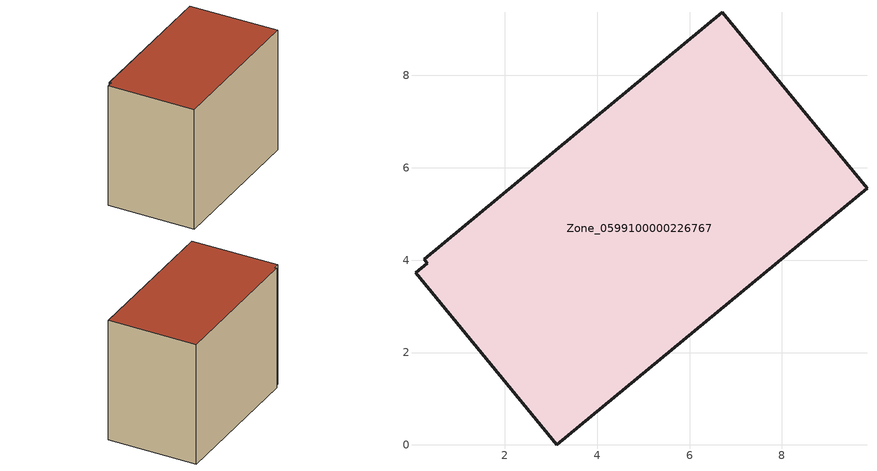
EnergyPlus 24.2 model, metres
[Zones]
Zone_0599100000226767
 floor ground (C_G): 0.07,3.72 0.32,3.93 0.26,4.02 6.71,9.37 9.84,5.56 3.13,0 z0
 wall outside (C_F): 9.84,5.56 6.71,9.37 0.26,4.02 0.32,3.93 0.07,3.72 3.13,0 9.84,5.56 z0:6.81
 roof outside (C_R): 0.32,3.93 0.07,3.72 3.13,0 9.84,5.56 6.71,9.37 0.26,4.02 z6.81
[BUILDING]
Pand.0599100000226767: North Axis=0; Terrain=City; Loads Convergence Tolerance Value=0.04; Temperature Convergence Tolerance Value=0.4; Solar Distribution=FullExterior; Maximum Number of Warmup Days=25; Minimum Number of Warmup Days=1
[Site:Location]
Rotterdam.The.Hague.AP_ZH_NLD Design_Conditions: Latitude=51.96; Longitude=4.45; Time Zone=1; Elevation=-4.5
[SITE:GROUNDTEMPERATURE:BUILDINGSURFACE]
18, 18, 18, 18, 18, 18, 18, 18, 18, 18, 18, 18
[MATERIAL] Thermal Absorptance=0.9; Solar Absorptance=0.7; Visible Absorptance=0.7
Name | Roughness | Thickness | Conductivity | Density | Specific Heat
G.TI.1946 | MediumSmooth | 0.15 | 1 | 540 | 1210
F.TI.1946 | Rough | 0.3 | 0.857143 | 1920 | 840
R.TI.1946 | MediumRough | 0.2 | 0.1 | 1500 | 1000
[CONSTRUCTION]
C_G: G.TI.1946
C_F: F.TI.1946
C_R: R.TI.1946
[ZONE]
Zone_0599100000226767: Type=1; Multiplier=1; Ceiling Height=Autocalculate; Volume=Autocalculate; Floor Area=autocalculate; Part of Total Floor Area=Yes
[ZONEINFILTRATION:DESIGNFLOWRATE]
Infil_Zone_0599100000226767: Zone or ZoneList or Space or SpaceList=Zone_0599100000226767; Schedule=AlwaysOn; Design Flow Rate Calculation Method=Flow/Area; Flow Rate per Floor Area=0.003; Constant Term Coefficient=1; Temperature Term Coefficient=0; Velocity Term Coefficient=0; Velocity Squared Term Coefficient=0
[HVACTEMPLATE:ZONE:IDEALLOADSAIRSYSTEM]
Zone_0599100000226767: Maximum Heating Supply Air Temperature=50; Minimum Cooling Supply Air Temperature=13; Maximum Heating Supply Air Humidity Ratio=0.0156; Minimum Cooling Supply Air Humidity Ratio=0.0077; Heating Limit=NoLimit; Cooling Limit=NoLimit; Dehumidification Control Type=ConstantSensibleHeatRatio; Cooling Sensible Heat Ratio=0.7; Dehumidification Setpoint=60; Humidification Control Type=None; Humidification Setpoint=30; Outdoor Air Method=None; Outdoor Air Flow Rate per Person=0.00944; Outdoor Air Flow Rate per Zone Floor Area=0; Outdoor Air Flow Rate per Zone=0; Demand Controlled Ventilation Type=None; Outdoor Air Economizer Type=NoEconomizer; Heat Recovery Type=None; Sensible Heat Recovery Effectiveness=0.7; Latent Heat Recovery Effectiveness=0.65
[ZONECONTROL:THERMOSTAT]
ThermostatControl_Zone_0599100000226767: Zone or ZoneList=Zone_0599100000226767; Control Type Schedule=DualSetpointControlType; Control 1=Thermostat_Zone_0599100000226767; Temperature Difference Between Cutout And Setpoint=0
[THERMOSTATSETPOINT:DUALSETPOINT]
Thermostat_Zone_0599100000226767: Heating Setpoint Temperature Schedule=HeatingSetpoint_Zone_0599100000226767; Cooling Setpoint Temperature Schedule=CoolingSetpoint_Zone_0599100000226767
[SCHEDULE:COMPACT]
HeatingSetpoint_Zone_0599100000226767: Through: 12/31, For: AllDays, Until: 24:00, 21
CoolingSetpoint_Zone_0599100000226767: Through: 12/31, For: AllDays, Until: 24:00, 24
DualSetpointControlType: Through: 12/31, For: AllDays, Until: 24:00, 4
AlwaysOn: Through: 12/31, For: AllDays, Until: 24:00, 1
